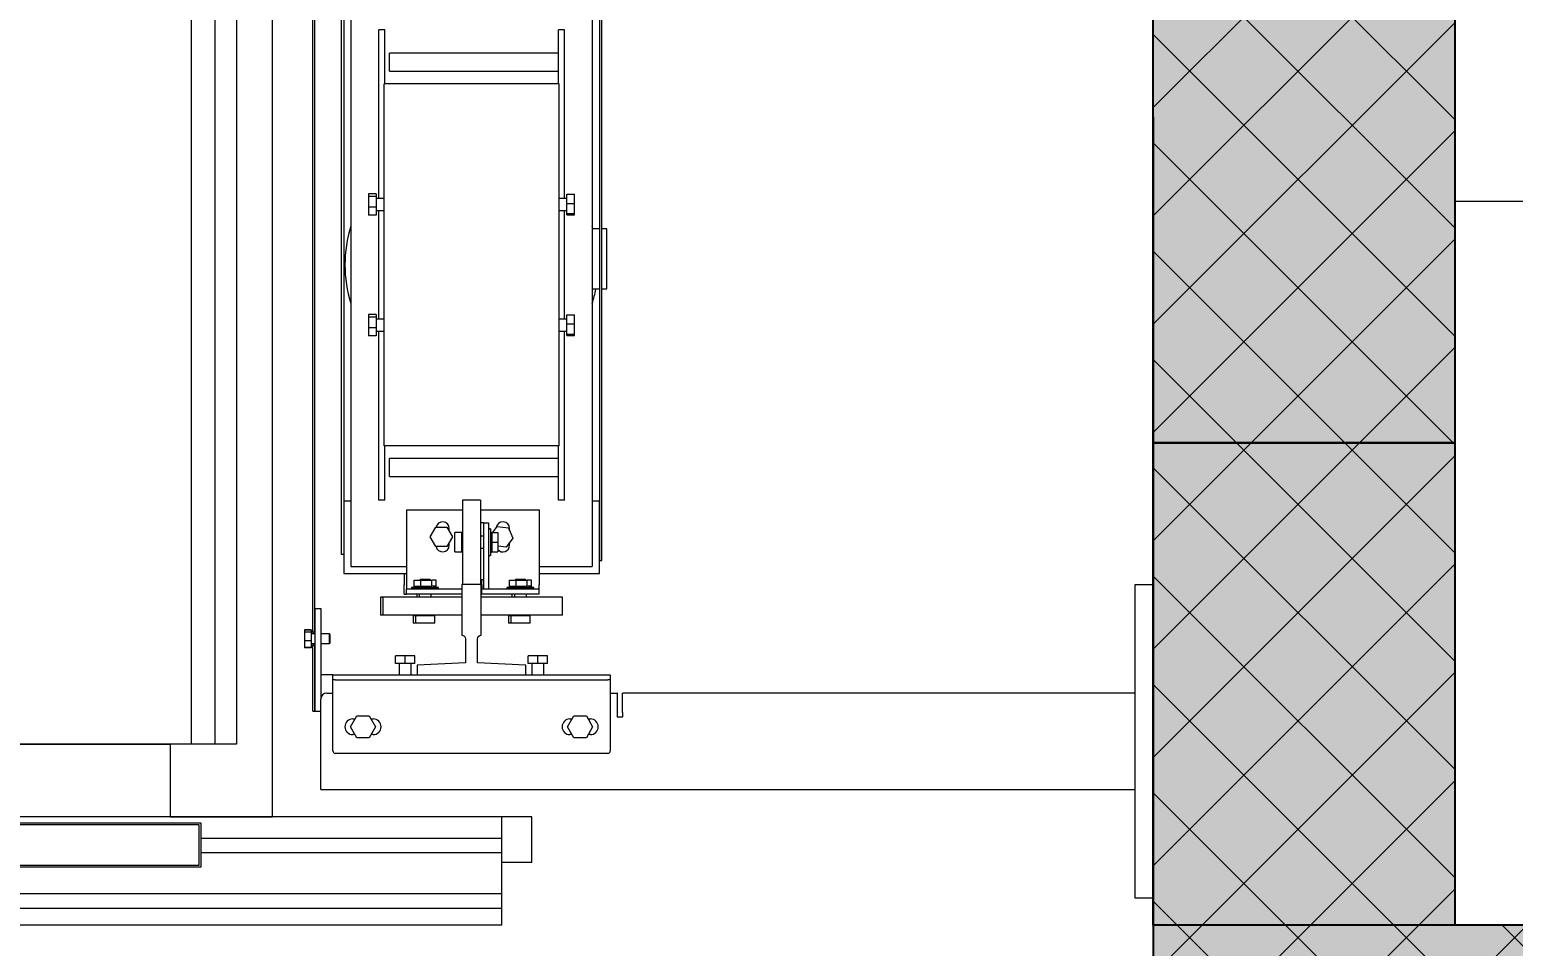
# Model space of a CAD drawing. Header units: millimetres. Extents: x -5 to 111, y -3 to 86.
# Drawn here: x 21.669 to 22.899, y 18.313 to 19.073 of the extents above; entities that cross this region are included whole.
import ezdxf

# ---------------------------------------------------------------- set-up
doc = ezdxf.new("R2010")
doc.units = ezdxf.units.MM
doc.linetypes.add('MITTE', pattern=[2, 1.25, -0.25, 0.25, -0.25])
for name, color, linetype, lineweight in [('A1------D-', 9, 'Continuous', 18), ('A1E00---E-', 3, 'MITTE', 25), ('A1E6----E-', 3, 'Continuous', 25), ('A1E6----H-', 5, 'Continuous', 18), ('A1I6----E-', 3, 'Continuous', 25), ('A1M3----E-', 5, 'Continuous', 18), ('A1Z21---E-', 210, 'Continuous', 18)]:
    doc.layers.add(name, color=color, linetype=linetype, lineweight=lineweight)
doc.layers.add('A1------H-', color=8, linetype='Continuous')
doc.styles.add('ARIAL', font='ARIAL.TTF')
doc.dimstyles.new('MST1_50m', dxfattribs={"dimtxt": 0.125, "dimasz": 0.05, "dimexe": 0.05, "dimexo": 0.1, "dimgap": 0.05, "dimtad": 1, "dimdec": 3, "dimzin": 9, "dimdsep": 46, "dimtxsty": 'ARIAL', "dimblk": 'ORIGIN', "dimcen": 0, "dimse1": 1, "dimse2": 1, "dimclrd": 256, "dimclre": 256, "dimclrt": 256, "dimadec": 0, "dimazin": 0, "dimtfac": 1, "dimtdec": 3, "dimtix": 1, "dimtmove": 0, "dimatfit": 3, "dimldrblk": 'ORIGIN', "dimfxl": 0, "dimlwd": -1, "dimlwe": -1, "dimarcsym": 0})

# ---------------------------------------------------------------- blocks, each defined once
blk = doc.blocks.new('Gruppe-450')
at = {"layer": 'A1I6----E-', "linetype": 'Continuous', "lineweight": 9}
for p, q in [((-28.7404, -24.1236), (-30.2904, -24.1236)), ((-28.7154, -24.1236), (-28.7404, -24.1236)), ((-28.7404, -24.1286), (-28.7404, -24.1236)), ((-28.7404, -24.1303), (-28.7404, -24.1286)), ((-28.7404, -24.1416), (-28.7404, -24.1303)), ((-28.7154, -24.1616), (-28.7154, -24.1236)), ((-28.7404, -24.1416), (-28.9899, -24.1416)), ((-28.7404, -24.1536), (-28.7404, -24.1416)), ((-28.7404, -24.1536), (-28.9899, -24.1536)), ((-28.7404, -24.1876), (-28.7404, -24.1536)), ((-28.7154, -24.1616), (-28.7404, -24.1616)), ((-28.7404, -24.1876), (-29.2394, -24.1876)), ((-28.7404, -24.1996), (-28.7404, -24.1876)), ((-28.7404, -24.1996), (-29.2394, -24.1996)), ((-28.7404, -24.2136), (-28.7404, -24.1996)), ((-28.7404, -24.2136), (-30.2904, -24.2136))]:
    blk.add_line(p, q, dxfattribs=at)
at = {"layer": 'A1I6----E-', "linetype": 'Continuous', "lineweight": 9, "flags": 128}
for points in [[(-29.2649, -24.1656), (-29.2649, -24.1286), (-28.9899, -24.1286), (-28.9899, -24.1656)], [(-29.2634, -24.1301), (-28.9914, -24.1301), (-28.9914, -24.1641), (-29.2634, -24.1641)]]:
    blk.add_lwpolyline(points, close=True, dxfattribs=at)
blk = doc.blocks.new('Gruppe-453')
at = {"layer": 'A1I6----E-', "linetype": 'Continuous', "lineweight": 9}
for p, q in [((-28.8969, -23.9706), (-28.8969, -23.3961)), ((-28.8954, -23.9706), (-28.8954, -23.3961)), ((-28.8654, -23.4161), (-28.8654, -23.9161)), ((-28.6654, -23.4161), (-28.6654, -23.9161)), ((-28.8734, -23.4261), (-28.8734, -23.9061)), ((-28.8714, -23.4261), (-28.8714, -23.9061)), ((-28.6594, -23.4211), (-28.6594, -23.9111)), ((-28.6574, -23.9111), (-28.6574, -23.4211)), ((-28.8424, -23.6111), (-28.8424, -23.4711)), ((-28.8374, -23.4711), (-28.8424, -23.4711)), ((-28.8374, -23.5161), (-28.8374, -23.4711)), ((-28.6934, -23.5161), (-28.6934, -23.4711)), ((-28.6884, -23.4711), (-28.6934, -23.4711)), ((-28.6884, -23.6111), (-28.6884, -23.4711)), ((-28.6934, -23.4906), (-28.8334, -23.4906)), ((-28.8334, -23.5056), (-28.8334, -23.4906)), ((-28.8334, -23.5056), (-28.6934, -23.5056)), ((-28.8379, -23.8161), (-28.8379, -23.5161)), ((-28.8334, -23.5161), (-28.8379, -23.5161)), ((-28.6975, -23.5161), (-28.8334, -23.5161)), ((-28.6929, -23.5161), (-28.6975, -23.5161)), ((-28.6929, -23.8161), (-28.6929, -23.5161)), ((-28.8444, -23.6072), (-28.8508, -23.6072)), ((-28.8508, -23.6072), (-28.8508, -23.6095)), ((-28.8444, -23.6095), (-28.8508, -23.6095)), ((-28.8508, -23.6095), (-28.8508, -23.6184)), ((-28.8444, -23.6072), (-28.8444, -23.6095)), ((-28.8444, -23.6095), (-28.8444, -23.6184)), ((-28.8379, -23.6111), (-28.8444, -23.6111)), ((-28.6864, -23.6111), (-28.6929, -23.6111)), ((-28.6864, -23.6076), (-28.68, -23.6076)), ((-28.6864, -23.6151), (-28.6864, -23.6076)), ((-28.68, -23.6151), (-28.68, -23.6076)), ((-28.8444, -23.6184), (-28.8508, -23.6184)), ((-28.8508, -23.6184), (-28.8508, -23.625)), ((-28.8444, -23.625), (-28.8508, -23.625)), ((-28.8444, -23.6184), (-28.8444, -23.625)), ((-28.8444, -23.6211), (-28.8379, -23.6211)), ((-28.8424, -23.7111), (-28.8424, -23.6211)), ((-28.6929, -23.6211), (-28.6864, -23.6211)), ((-28.6884, -23.7111), (-28.6884, -23.6211)), ((-28.6864, -23.6151), (-28.68, -23.6151)), ((-28.6864, -23.6235), (-28.6864, -23.6151)), ((-28.6864, -23.6235), (-28.68, -23.6235)), ((-28.6864, -23.6246), (-28.6864, -23.6235)), ((-28.6864, -23.6246), (-28.68, -23.6246)), ((-28.68, -23.6235), (-28.68, -23.6151)), ((-28.68, -23.6246), (-28.68, -23.6235)), ((-28.6594, -23.6361), (-28.6654, -23.6361)), ((-28.6534, -23.6361), (-28.6574, -23.6361)), ((-28.6534, -23.6861), (-28.6534, -23.6361)), ((-28.6654, -23.6861), (-28.6594, -23.6861)), ((-28.6574, -23.6861), (-28.6534, -23.6861)), ((-28.8444, -23.7072), (-28.8508, -23.7072)), ((-28.8508, -23.7072), (-28.8508, -23.7095)), ((-28.8444, -23.7095), (-28.8508, -23.7095)), ((-28.8508, -23.7095), (-28.8508, -23.7184)), ((-28.8444, -23.7072), (-28.8444, -23.7095)), ((-28.8444, -23.7095), (-28.8444, -23.7184)), ((-28.8379, -23.7111), (-28.8444, -23.7111)), ((-28.6864, -23.7111), (-28.6929, -23.7111)), ((-28.6864, -23.7076), (-28.68, -23.7076)), ((-28.6864, -23.7151), (-28.6864, -23.7076)), ((-28.68, -23.7151), (-28.68, -23.7076)), ((-28.8444, -23.7184), (-28.8508, -23.7184)), ((-28.8508, -23.7184), (-28.8508, -23.725)), ((-28.8444, -23.725), (-28.8508, -23.725)), ((-28.8444, -23.7184), (-28.8444, -23.725)), ((-28.8444, -23.7211), (-28.8379, -23.7211)), ((-28.8424, -23.8611), (-28.8424, -23.7211)), ((-28.6929, -23.7211), (-28.6864, -23.7211)), ((-28.6884, -23.8611), (-28.6884, -23.7211)), ((-28.6864, -23.7151), (-28.68, -23.7151)), ((-28.6864, -23.7235), (-28.6864, -23.7151)), ((-28.6864, -23.7235), (-28.68, -23.7235)), ((-28.6864, -23.7246), (-28.6864, -23.7235)), ((-28.6864, -23.7246), (-28.68, -23.7246)), ((-28.68, -23.7235), (-28.68, -23.7151)), ((-28.68, -23.7246), (-28.68, -23.7235)), ((-28.8334, -23.8161), (-28.8379, -23.8161)), ((-28.8374, -23.8611), (-28.8374, -23.8161)), ((-28.6975, -23.8161), (-28.8334, -23.8161)), ((-28.6929, -23.8161), (-28.6975, -23.8161)), ((-28.6934, -23.8611), (-28.6934, -23.8161)), ((-28.6934, -23.8266), (-28.8334, -23.8266)), ((-28.8334, -23.8323), (-28.8334, -23.8266)), ((-28.8334, -23.8416), (-28.8334, -23.8323)), ((-28.8334, -23.8416), (-28.6934, -23.8416)), ((-28.8714, -23.8621), (-28.8714, -23.9221)), ((-28.8654, -23.8621), (-28.8714, -23.8621)), ((-28.8374, -23.8611), (-28.8424, -23.8611)), ((-28.8194, -23.8691), (-28.8194, -23.9315)), ((-28.8194, -23.8691), (-28.7729, -23.8691)), ((-28.7579, -23.8611), (-28.7729, -23.8611)), ((-28.7729, -23.8611), (-28.7729, -23.9311)), ((-28.7579, -23.8611), (-28.7579, -23.9311)), ((-28.7579, -23.8691), (-28.7094, -23.8691)), ((-28.7094, -23.8691), (-28.7094, -23.9315)), ((-28.6884, -23.8611), (-28.6934, -23.8611)), ((-28.6594, -23.8621), (-28.6654, -23.8621)), ((-28.6594, -23.9221), (-28.6594, -23.8621)), ((-28.7997, -23.8916), (-28.795, -23.8836)), ((-28.795, -23.8836), (-28.7858, -23.8836)), ((-28.7858, -23.8836), (-28.7812, -23.8916)), ((-28.7839, -23.8869), (-28.7839, -23.8846)), ((-28.7554, -23.8801), (-28.7579, -23.8801)), ((-28.7554, -23.8801), (-28.7554, -23.9351)), ((-28.7554, -23.8801), (-28.7514, -23.8801)), ((-28.7514, -23.8801), (-28.7514, -23.9351)), ((-28.7498, -23.885), (-28.7514, -23.885)), ((-28.7487, -23.891), (-28.7498, -23.885)), ((-28.7498, -23.885), (-28.7498, -23.9072)), ((-28.7478, -23.8881), (-28.7441, -23.8831)), ((-28.7441, -23.8831), (-28.7349, -23.8842)), ((-28.7349, -23.8842), (-28.7313, -23.8927)), ((-28.7339, -23.8865), (-28.7339, -23.8846)), ((-28.7951, -23.8996), (-28.7997, -23.8916)), ((-28.7812, -23.8916), (-28.7858, -23.8996)), ((-28.7839, -23.8986), (-28.7839, -23.8963)), ((-28.7734, -23.8881), (-28.7794, -23.8881)), ((-28.7794, -23.9041), (-28.7794, -23.8881)), ((-28.7734, -23.9041), (-28.7734, -23.8881)), ((-28.7729, -23.8911), (-28.7734, -23.8911)), ((-28.7554, -23.8911), (-28.7579, -23.8911)), ((-28.7489, -23.8896), (-28.7487, -23.8893)), ((-28.7487, -23.8881), (-28.7487, -23.8961)), ((-28.7487, -23.8881), (-28.7437, -23.8881)), ((-28.7487, -23.8961), (-28.7437, -23.8961)), ((-28.7487, -23.8961), (-28.7487, -23.9041)), ((-28.7437, -23.8881), (-28.7437, -23.8961)), ((-28.7434, -23.8919), (-28.7437, -23.8917)), ((-28.7437, -23.8961), (-28.7437, -23.9041)), ((-28.7434, -23.9003), (-28.7434, -23.8919)), ((-28.7313, -23.8927), (-28.7368, -23.9001)), ((-28.7339, -23.8986), (-28.7339, -23.8963)), ((-28.8714, -23.9061), (-28.8734, -23.9061)), ((-28.7858, -23.8996), (-28.7951, -23.8996)), ((-28.7794, -23.9041), (-28.7734, -23.9041)), ((-28.7734, -23.9011), (-28.7729, -23.9011)), ((-28.7579, -23.9011), (-28.7554, -23.9011)), ((-28.7514, -23.9072), (-28.7498, -23.9072)), ((-28.7498, -23.9072), (-28.7487, -23.9012)), ((-28.7487, -23.9041), (-28.7437, -23.9041)), ((-28.7437, -23.9005), (-28.7434, -23.9003)), ((-28.7368, -23.9001), (-28.7434, -23.8993)), ((-28.8654, -23.9161), (-28.8194, -23.9161)), ((-28.7094, -23.9161), (-28.6654, -23.9161)), ((-28.6594, -23.9111), (-28.6574, -23.9111)), ((-28.8714, -23.9221), (-28.8194, -23.9221)), ((-28.8214, -23.9221), (-28.8214, -23.9315)), ((-28.8214, -23.9391), (-28.8214, -23.9315)), ((-28.8194, -23.9315), (-28.8194, -23.9351)), ((-28.809, -23.9324), (-28.8151, -23.9335)), ((-28.8151, -23.9335), (-28.8151, -23.9351)), ((-28.8151, -23.9335), (-28.8039, -23.9335)), ((-28.8131, -23.9324), (-28.8131, -23.9274)), ((-28.8131, -23.9274), (-28.8075, -23.9274)), ((-28.8131, -23.9324), (-28.8075, -23.9324)), ((-28.8081, -23.9271), (-28.8084, -23.9274)), ((-28.7998, -23.9271), (-28.8081, -23.9271)), ((-28.8075, -23.9324), (-28.8075, -23.9274)), ((-28.8075, -23.9274), (-28.7983, -23.9274)), ((-28.8075, -23.9324), (-28.7983, -23.9324)), ((-28.8039, -23.9335), (-28.7928, -23.9335)), ((-28.7995, -23.9274), (-28.7998, -23.9271)), ((-28.7928, -23.9335), (-28.7988, -23.9324)), ((-28.7983, -23.9324), (-28.7983, -23.9274)), ((-28.7948, -23.9274), (-28.7983, -23.9274)), ((-28.7948, -23.9324), (-28.7983, -23.9324)), ((-28.7948, -23.9324), (-28.7948, -23.9274)), ((-28.7928, -23.9351), (-28.7928, -23.9335)), ((-28.7579, -23.9271), (-28.7554, -23.9271)), ((-28.7569, -23.9315), (-28.7569, -23.9271)), ((-28.7569, -23.9315), (-28.7569, -23.9351)), ((-28.73, -23.9324), (-28.7361, -23.9335)), ((-28.7361, -23.9335), (-28.7361, -23.9351)), ((-28.7361, -23.9335), (-28.7249, -23.9335)), ((-28.7341, -23.9324), (-28.7341, -23.9274)), ((-28.7341, -23.9274), (-28.7285, -23.9274)), ((-28.7341, -23.9324), (-28.7285, -23.9324)), ((-28.7291, -23.9271), (-28.7294, -23.9274)), ((-28.7208, -23.9271), (-28.7291, -23.9271)), ((-28.7285, -23.9324), (-28.7285, -23.9274)), ((-28.7285, -23.9274), (-28.7193, -23.9274)), ((-28.7285, -23.9324), (-28.7193, -23.9324)), ((-28.7249, -23.9335), (-28.7138, -23.9335)), ((-28.7205, -23.9274), (-28.7208, -23.9271)), ((-28.7138, -23.9335), (-28.7198, -23.9324)), ((-28.7193, -23.9324), (-28.7193, -23.9274)), ((-28.7158, -23.9274), (-28.7193, -23.9274)), ((-28.7158, -23.9324), (-28.7193, -23.9324)), ((-28.7158, -23.9324), (-28.7158, -23.9274)), ((-28.7138, -23.9351), (-28.7138, -23.9335)), ((-28.7094, -23.9221), (-28.6594, -23.9221)), ((-28.7094, -23.9351), (-28.7094, -23.9315)), ((-28.2154, -23.9311), (-28.2004, -23.9311)), ((-28.2154, -23.9361), (-28.2154, -23.9311)), ((-28.8409, -23.9416), (-28.8409, -23.9566)), ((-28.8389, -23.9416), (-28.8409, -23.9416)), ((-28.8389, -23.9416), (-28.8389, -23.9566)), ((-28.7734, -23.9416), (-28.8389, -23.9416)), ((-28.8214, -23.9391), (-28.8194, -23.9391)), ((-28.8194, -23.9391), (-28.8194, -23.9351)), ((-28.7734, -23.9351), (-28.8194, -23.9351)), ((-28.7734, -23.9391), (-28.8194, -23.9391)), ((-28.8109, -23.9391), (-28.8109, -23.9416)), ((-28.8089, -23.9391), (-28.8089, -23.9416)), ((-28.7989, -23.9416), (-28.7989, -23.9391)), ((-28.7574, -23.9391), (-28.7569, -23.9391)), ((-28.6899, -23.9416), (-28.7574, -23.9416)), ((-28.7569, -23.9391), (-28.7569, -23.9351)), ((-28.7554, -23.9351), (-28.7569, -23.9351)), ((-28.7094, -23.9391), (-28.7569, -23.9391)), ((-28.7514, -23.9351), (-28.7554, -23.9351)), ((-28.7094, -23.9351), (-28.7514, -23.9351)), ((-28.7319, -23.9391), (-28.7319, -23.9416)), ((-28.7299, -23.9391), (-28.7299, -23.9416)), ((-28.7199, -23.9416), (-28.7199, -23.9391)), ((-28.7094, -23.9391), (-28.7094, -23.9351)), ((-28.6899, -23.9566), (-28.6899, -23.9416)), ((-28.2154, -24.1861), (-28.2154, -23.9361)), ((-28.8954, -23.9511), (-28.8954, -24.0361)), ((-28.8954, -23.9511), (-28.8904, -23.9511)), ((-28.8904, -23.9511), (-28.8904, -24.0261)), ((-28.8389, -23.9566), (-28.8409, -23.9566)), ((-28.7734, -23.9566), (-28.8389, -23.9566)), ((-28.8139, -23.9571), (-28.8139, -23.9631)), ((-28.8119, -23.9571), (-28.8139, -23.9571)), ((-28.8119, -23.9571), (-28.8119, -23.9631)), ((-28.7962, -23.9571), (-28.8119, -23.9571)), ((-28.8109, -23.9566), (-28.8109, -23.9571)), ((-28.8089, -23.9566), (-28.8089, -23.9571)), ((-28.7989, -23.9571), (-28.7989, -23.9566)), ((-28.7959, -23.9571), (-28.7962, -23.9571)), ((-28.7959, -23.9631), (-28.7959, -23.9571)), ((-28.6899, -23.9566), (-28.7574, -23.9566)), ((-28.7349, -23.9571), (-28.7349, -23.9631)), ((-28.7329, -23.9571), (-28.7349, -23.9571)), ((-28.7329, -23.9571), (-28.7329, -23.9631)), ((-28.7169, -23.9571), (-28.7329, -23.9571)), ((-28.7319, -23.9566), (-28.7319, -23.9571)), ((-28.7299, -23.9566), (-28.7299, -23.9571)), ((-28.7199, -23.9571), (-28.7199, -23.9566)), ((-28.7169, -23.9631), (-28.7169, -23.9571)), ((-28.8985, -23.9687), (-28.9038, -23.9687)), ((-28.9038, -23.9687), (-28.9038, -23.9689)), ((-28.8985, -23.9689), (-28.9038, -23.9689)), ((-28.9038, -23.9689), (-28.9038, -23.9706)), ((-28.8985, -23.9706), (-28.9038, -23.9706)), ((-28.9038, -23.9706), (-28.9038, -23.9778)), ((-28.8985, -23.9687), (-28.8985, -23.9689)), ((-28.8985, -23.9689), (-28.8985, -23.9706)), ((-28.8985, -23.9706), (-28.8985, -23.9778)), ((-28.8954, -23.9706), (-28.8969, -23.9706)), ((-28.8969, -23.9706), (-28.8969, -23.9721)), ((-28.8119, -23.9631), (-28.8139, -23.9631)), ((-28.7962, -23.9631), (-28.8119, -23.9631)), ((-28.7959, -23.9631), (-28.7962, -23.9631)), ((-28.7329, -23.9631), (-28.7349, -23.9631)), ((-28.7169, -23.9631), (-28.7329, -23.9631)), ((-28.8985, -23.9778), (-28.9038, -23.9778)), ((-28.9038, -23.9778), (-28.9038, -23.9833)), ((-28.9038, -23.9833), (-28.9038, -23.9835)), ((-28.8985, -23.9833), (-28.9038, -23.9833)), ((-28.8954, -23.9721), (-28.8985, -23.9721)), ((-28.8985, -23.9778), (-28.8985, -23.9833)), ((-28.8985, -23.9801), (-28.8954, -23.9801)), ((-28.8985, -23.9833), (-28.8985, -23.9835)), ((-28.8969, -23.9801), (-28.8969, -23.9816)), ((-28.8954, -23.9816), (-28.8969, -23.9816)), ((-28.8969, -24.0361), (-28.8969, -23.9816)), ((-28.8954, -24.0361), (-28.8954, -23.9816)), ((-28.8832, -23.9721), (-28.8904, -23.9721)), ((-28.8904, -23.9801), (-28.8832, -23.9801)), ((-28.8825, -23.9728), (-28.8832, -23.9721)), ((-28.8832, -23.975), (-28.8832, -23.9721)), ((-28.8832, -23.9801), (-28.8832, -23.975)), ((-28.8832, -23.9801), (-28.8825, -23.9794)), ((-28.8825, -23.9752), (-28.8825, -23.9728)), ((-28.8825, -23.9794), (-28.8825, -23.9752)), ((-28.8985, -23.9835), (-28.9038, -23.9835)), ((-28.8284, -23.9966), (-28.8284, -23.9902)), ((-28.8204, -23.9902), (-28.8284, -23.9902)), ((-28.8204, -23.9966), (-28.8204, -23.9902)), ((-28.8124, -23.9902), (-28.8204, -23.9902)), ((-28.8124, -23.9966), (-28.8124, -23.9902)), ((-28.7184, -23.9966), (-28.7184, -23.9902)), ((-28.7104, -23.9902), (-28.7184, -23.9902)), ((-28.7024, -23.9902), (-28.7104, -23.9902)), ((-28.7104, -23.9966), (-28.7104, -23.9902)), ((-28.7024, -23.9966), (-28.7024, -23.9902)), ((-28.8804, -24.0061), (-28.8904, -24.0061)), ((-28.8804, -24.0101), (-28.8804, -24.0061)), ((-28.8804, -24.0061), (-28.8784, -24.0061)), ((-28.8784, -24.0061), (-28.8104, -24.0061)), ((-28.8204, -23.9966), (-28.8284, -23.9966)), ((-28.8254, -23.9966), (-28.8254, -24.0061)), ((-28.8124, -23.9966), (-28.8204, -23.9966)), ((-28.8154, -24.0061), (-28.8154, -23.9966)), ((-28.7204, -24.0061), (-28.6524, -24.0061)), ((-28.7104, -23.9966), (-28.7184, -23.9966)), ((-28.7154, -23.9966), (-28.7154, -24.0061)), ((-28.7024, -23.9966), (-28.7104, -23.9966)), ((-28.7054, -24.0061), (-28.7054, -23.9966)), ((-28.6524, -24.0061), (-28.6504, -24.0061)), ((-28.6504, -24.0061), (-28.6504, -24.0101)), ((-28.8784, -24.0101), (-28.8804, -24.0101)), ((-28.8804, -24.0139), (-28.8804, -24.0101)), ((-28.8804, -24.0691), (-28.8804, -24.0139)), ((-28.8784, -24.0101), (-28.6524, -24.0101)), ((-28.6504, -24.0101), (-28.6524, -24.0101)), ((-28.6504, -24.0101), (-28.6504, -24.0139)), ((-28.6504, -24.0139), (-28.6504, -24.0691)), ((-28.8904, -24.0851), (-28.8904, -24.0261)), ((-28.8854, -24.0211), (-28.8804, -24.0211)), ((-28.6504, -24.0211), (-28.6446, -24.0211)), ((-28.6444, -24.0409), (-28.6444, -24.0213)), ((-28.6404, -24.0371), (-28.6404, -24.0211)), ((-28.2154, -24.0211), (-28.6404, -24.0211)), ((-28.8969, -24.0361), (-28.8954, -24.0361)), ((-28.8954, -24.0361), (-28.8904, -24.0361)), ((-28.8658, -24.0491), (-28.8606, -24.0401)), ((-28.8639, -24.0426), (-28.8621, -24.0426)), ((-28.8622, -24.0428), (-28.8622, -24.0426)), ((-28.8606, -24.0401), (-28.8502, -24.0401)), ((-28.8502, -24.0401), (-28.8451, -24.0491)), ((-28.8488, -24.0426), (-28.8469, -24.0426)), ((-28.8487, -24.0426), (-28.8487, -24.0428)), ((-28.6858, -24.0491), (-28.6806, -24.0401)), ((-28.6839, -24.0426), (-28.6821, -24.0426)), ((-28.6822, -24.0428), (-28.6822, -24.0426)), ((-28.6806, -24.0401), (-28.6702, -24.0401)), ((-28.6702, -24.0401), (-28.6651, -24.0491)), ((-28.6688, -24.0426), (-28.6669, -24.0426)), ((-28.6687, -24.0426), (-28.6687, -24.0428)), ((-28.6406, -24.0411), (-28.6442, -24.0411)), ((-28.6404, -24.0371), (-28.6404, -24.0409)), ((-28.8606, -24.0581), (-28.8658, -24.0491)), ((-28.8621, -24.0556), (-28.8639, -24.0556)), ((-28.8622, -24.0556), (-28.8622, -24.0554)), ((-28.8451, -24.0491), (-28.8502, -24.0581)), ((-28.8469, -24.0556), (-28.8488, -24.0556)), ((-28.8487, -24.0554), (-28.8487, -24.0556)), ((-28.6806, -24.0581), (-28.6858, -24.0491)), ((-28.6821, -24.0556), (-28.6839, -24.0556)), ((-28.6822, -24.0556), (-28.6822, -24.0554)), ((-28.6651, -24.0491), (-28.6702, -24.0581)), ((-28.6669, -24.0556), (-28.6688, -24.0556)), ((-28.6687, -24.0554), (-28.6687, -24.0556)), ((-28.8502, -24.0581), (-28.8606, -24.0581)), ((-28.6702, -24.0581), (-28.6806, -24.0581)), ((-28.6524, -24.0711), (-28.8784, -24.0711)), ((-28.8904, -24.1011), (-28.8904, -24.0851)), ((-28.8904, -24.1011), (-28.2154, -24.1011)), ((-28.2154, -24.1911), (-28.2154, -24.1861)), ((-28.2004, -24.1911), (-28.2154, -24.1911))]:
    blk.add_line(p, q, dxfattribs=at)
blk.add_lwpolyline([(-28.6648, -23.6361), (-28.6649, -23.636), (-28.6654, -23.6341)], dxfattribs=at)
at = {"layer": 'A1I6----E-', "linetype": 'Continuous', "lineweight": 9, "flags": 128}
blk.add_lwpolyline([(-28.8104, -24.0061), (-28.7204, -24.0061), (-28.7204, -23.9981), (-28.7604, -23.9961), (-28.7604, -23.9761, -0.414214), (-28.7574, -23.9731), (-28.7574, -23.9311), (-28.7734, -23.9311), (-28.7734, -23.9731, -0.414214), (-28.7704, -23.9761), (-28.7704, -23.9961), (-28.8104, -23.9981)], format="xyb", close=True, dxfattribs=at)
at = {"layer": 'A1I6----E-', "linetype": 'Continuous', "lineweight": 9}
for centre, radius, start, end in [((-28.7654, -23.6661), 0.105, 162.2472, 197.7528), ((-28.7654, -23.6661), 0.105, 342.2472, 349.0194), ((-28.7894, -23.8846), 0.0055, 0, 169.442), ((-28.7394, -23.8846), 0.0055, 0, 176.037), ((-28.7894, -23.8986), 0.0055, 190.3936, 0), ((-28.7394, -23.8986), 0.0055, 219.4006, 0), ((-28.8854, -24.0261), 0.005, 90, 180), ((-28.6446, -24.0213), 0.0002, 0, 90), ((-28.8639, -24.0491), 0.0065, 90, 270), ((-28.8469, -24.0491), 0.0065, 270, 90), ((-28.6839, -24.0491), 0.0065, 90, 270), ((-28.6669, -24.0491), 0.0065, 270, 90), ((-28.6442, -24.0409), 0.0002, 180, 270), ((-28.6406, -24.0409), 0.0002, 270, 0), ((-28.8784, -24.0691), 0.002, 180, 270), ((-28.6524, -24.0691), 0.002, 270, 0)]:
    blk.add_arc(centre, radius, start, end, dxfattribs=at)
blk = doc.blocks.new('Gruppe-464')
at = {"layer": 'A1I6----E-', "linetype": 'Continuous', "lineweight": 9}
for p, q in [((-28.9979, -22.1886), (-28.9979, -24.0636)), ((-28.9779, -24.0636), (-28.9779, -22.1886)), ((-29.0154, -24.0636), (-30.0154, -24.0636)), ((-30.0154, -24.0636), (-29.0154, -24.0636)), ((-29.0154, -24.1236), (-30.0154, -24.1236))]:
    blk.add_line(p, q, dxfattribs=at)
blk.add_lwpolyline([(-28.9604, -24.0636), (-29.0154, -24.0636), (-29.0154, -24.1236), (-28.9304, -24.1236), (-28.9304, -22.1286), (-29.0154, -22.1286), (-29.0154, -22.1886), (-28.9604, -22.1886)], close=True, dxfattribs=at)
blk = doc.blocks.new('Gruppe-466')
at = {"layer": 'A1I6----E-'}
for name in ['Gruppe-464', 'Gruppe-453', 'Gruppe-450']:
    blk.add_blockref(name, (0, 0), dxfattribs=at)
blk = doc.blocks.new('_Origin')
at = {"color": 0, "linetype": 'ByBlock', "lineweight": -2}
blk.add_line((0, 0), (-1, 0), dxfattribs=at)
for points in [[(0, 0), (0, 1)], [(0, 0), (0, -1)]]:
    blk.add_lwpolyline(points)
blk.add_circle((0, 0), 0.5, dxfattribs=at)
blk = doc.blocks.new('*D224')
at = {"layer": 'A1------D-', "transparency": 16777216}
blk.add_line((5.295, 4.0007), (84.625, 4.0007), dxfattribs=at)
at = {"layer": 'Defpoints', "color": 0, "transparency": 16777216}
for p in [(84.675, 18.775), (5.245, 8.158), (84.675, 4.0007)]:
    blk.add_point(p, dxfattribs=at)
at = {"layer": 'A1------D-', "transparency": 16777216, "xscale": 0.05, "yscale": 0.05, "zscale": 0.05, "rotation": 180}
blk.add_blockref('_Origin', (5.245, 4.0007), dxfattribs=at)
at = {"layer": 'A1------D-', "transparency": 16777216, "xscale": 0.05, "yscale": 0.05, "zscale": 0.05}
blk.add_blockref('_Origin', (84.675, 4.0007), dxfattribs=at)
at = {"layer": 'A1------D-', "transparency": 16777216, "insert": (44.96, 4.1146), "char_height": 0.125, "attachment_point": 5, "style": 'ARIAL'}
blk.add_mtext('79.43', dxfattribs=at)
blk = doc.blocks.new('2011.DM.04.019F', base_point=(22.85, 20.65))
at = {"layer": 'A1Z21---E-'}
blk.add_lwpolyline([(22.85, 20.65), (22.85, 18.33), (23.9392, 18.33), (23.9392, 20.65)], close=True, dxfattribs=at)
at = {"layer": 'A1Z21---E-', "style": 'ARIAL', "flags": 1}
blk.add_attdef('C_NUMBER', (22.85, 20.65), '', height=10, dxfattribs=at)
blk = doc.blocks.new('2011.DM.04.020V', base_point=(22.6, 18.185))
at = {"layer": 'A1Z21---E-'}
blk.add_lwpolyline([(22.6, 18.185), (18.63, 18.185), (18.63, 20.65), (22.3875, 20.65), (22.6, 20.65)], close=True, dxfattribs=at)
at = {"layer": 'A1Z21---E-', "style": 'ARIAL', "flags": 1}
blk.add_attdef('C_NUMBER', (22.6, 18.185), '', height=10, dxfattribs=at)

msp = doc.modelspace()

# ---------------------------------------------------------------- hatches: boundary and pattern name
at = {"layer": 'A1------H-'}
for points in [[(22.85, 19.115), (22.85, 18.73), (22.6, 18.73), (22.6, 20.65), (22.85, 20.65)], [(22.6, 18.73), (22.85, 18.73), (22.85, 18.33), (22.6, 18.33)], [(22.6, 18.33), (22.6, 18.08), (24.12, 18.08), (24.12, 18.33)]]:
    msp.add_hatch(color=256, dxfattribs=at).paths.add_polyline_path(points)
at = {"layer": 'A1E6----H-'}
h = msp.add_hatch(dxfattribs=at)
h.set_pattern_fill('ANSI37', color=256, scale=0.02, style=0)
h.paths.add_polyline_path([(22.85, 19.115), (22.85, 18.73), (22.6, 18.73), (22.6, 20.65), (22.85, 20.65)])
h = msp.add_hatch(dxfattribs=at)
h.set_pattern_fill('ANSI37', color=256, scale=0.02, style=0)
h.paths.add_polyline_path([(22.6, 18.33), (22.6, 18.73), (22.85, 18.73), (22.85, 18.33)])
h = msp.add_hatch(dxfattribs=at)
h.set_pattern_fill('ANSI37', color=256, scale=0.02, style=0)
h.paths.add_polyline_path([(22.6, 18.33), (22.6, 18.08), (24.12, 18.08), (24.12, 18.33)])

# ---------------------------------------------------------------- linework, layer by layer
at = {"layer": 'A1E00---E-'}
msp.add_line((22.6, 79), (22.6, 14.9776), dxfattribs=at)
at = {"layer": 'A1E6----E-', "flags": 128}
for points in [[(22.85, 19.115), (22.85, 18.73), (22.6, 18.73), (22.6, 20.65), (22.85, 20.65)], [(22.85, 18.73), (22.85, 18.33), (22.6, 18.33), (22.6, 18.73)], [(22.6, 18.33), (22.6, 18.08), (24.12, 18.08), (24.12, 18.33)]]:
    msp.add_lwpolyline(points, close=True, dxfattribs=at)
at = {"layer": 'A1M3----E-'}
msp.add_line((23.9392, 18.93), (22.85, 18.93), dxfattribs=at)

# ---------------------------------------------------------------- block references
at = {"layer": 'A1I6----E-'}
msp.add_blockref('Gruppe-466', (50.8004, 42.5436), dxfattribs=at)
at = {"layer": 'A1Z21---E-'}
for name, p in [('2011.DM.04.020V', (22.6, 18.185)), ('2011.DM.04.019F', (22.85, 20.65))]:
    msp.add_blockref(name, p, dxfattribs=at)

# ---------------------------------------------------------------- dimensions: what is measured, and where the dimension line sits
at = {"layer": 'A1------D-'}
dim = msp.add_linear_dim(base=(84.675, 4.0007), p1=(5.245, 8.158), p2=(84.675, 18.775), dimstyle='MST1_50m', dxfattribs=at)
dim.commit()
dim.dimension.update_dxf_attribs({"geometry": '*D224', "text_midpoint": (44.96, 4.1146)})

doc.saveas('drawing.dxf')
